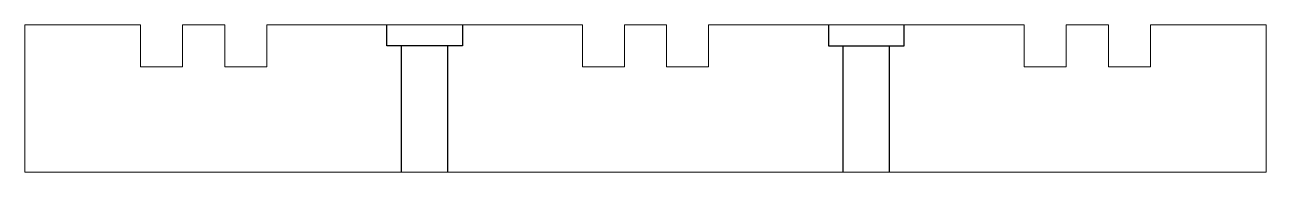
# Model space of a CAD drawing. Header units: millimetres. Extents: x 52 to 348, y 0 to 35.
import ezdxf

# ---------------------------------------------------------------- set-up
doc = ezdxf.new("R2010")
doc.units = ezdxf.units.MM

# ---------------------------------------------------------------- blocks, each defined once
blk = doc.blocks.new('*U440')
at = {"color": 1, "lineweight": 5, "ltscale": 2}
for p, q in [((-147.5, 35), (-120, 35)), ((-147.5, 35), (-147.5, 0)), ((-110, 35), (-100, 35)), ((-90, 35), (-15, 35)), ((-5, 35), (5, 35)), ((15, 35), (90, 35)), ((100, 35), (110, 35)), ((120, 35), (147.5, 35)), ((147.5, 35), (147.5, 0)), ((147.5, 0), (-147.5, 0))]:
    blk.add_line(p, q, dxfattribs=at)
at = {"color": 252, "lineweight": 5, "ltscale": 2}
for p, q in [((-120, 35), (-120, 25)), ((-110, 35), (-110, 25)), ((-100, 35), (-100, 25)), ((-90, 35), (-90, 25)), ((-15, 35), (-15, 25)), ((-5, 35), (-5, 25)), ((5, 35), (5, 25)), ((15, 35), (15, 25)), ((90, 35), (90, 25)), ((100, 35), (110, 35)), ((100, 35), (100, 25)), ((110, 35), (110, 25)), ((120, 35), (120, 25)), ((-120, 25), (-110, 25)), ((-100, 25), (-90, 25)), ((-5, 25), (-15, 25)), ((5, 25), (15, 25)), ((100, 25), (90, 25)), ((110, 25), (120, 25)), ((-47, 0), (-58, 0)), ((47, 0), (58, 0))]:
    blk.add_line(p, q, dxfattribs=at)
at = {"color": 252}
for p, q in [((-61.5, 30), (-61.5, 35)), ((-43.5, 35), (-43.5, 30)), ((43.5, 35), (43.5, 30)), ((61.5, 30), (61.5, 35)), ((-43.5, 30), (-61.5, 30)), ((-58, 0), (-58, 30)), ((-47, 0), (-47, 30)), ((43.5, 30), (61.5, 30)), ((47, 0), (47, 30)), ((58, 0), (58, 30))]:
    blk.add_line(p, q, dxfattribs=at)

msp = doc.modelspace()

# ---------------------------------------------------------------- block references
msp.add_blockref('*U440', (200, 0))

doc.saveas('drawing.dxf')
